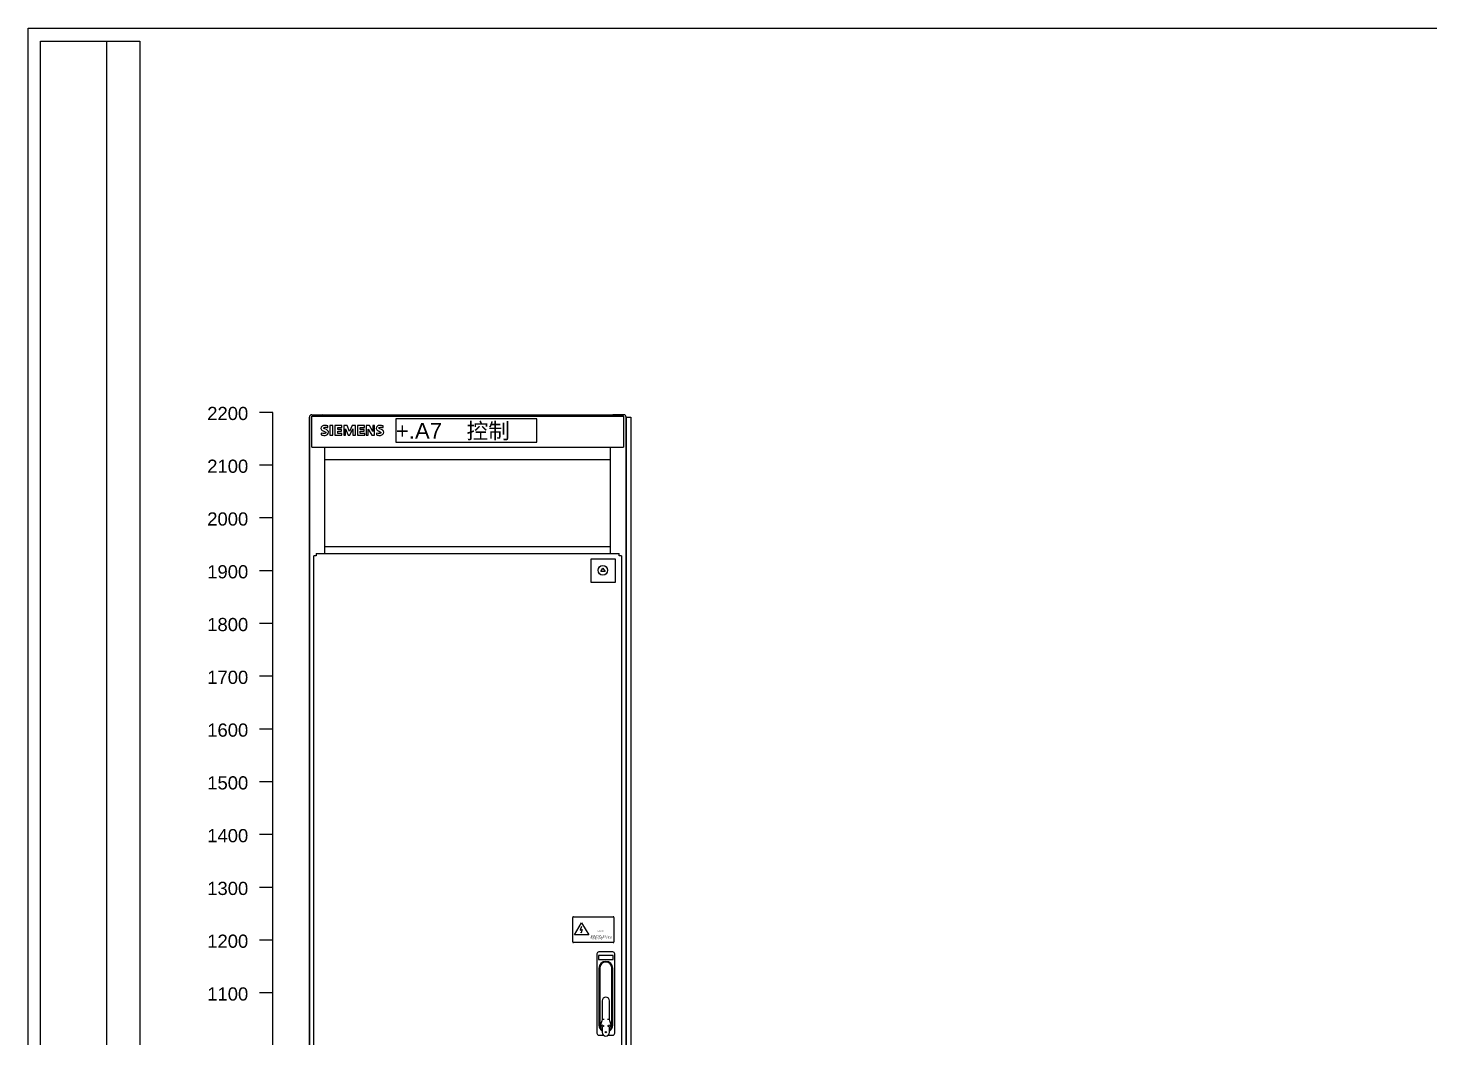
# Model space of a CAD drawing. Header units: inches. Extents: x 0 to 420, y 0 to 297.
# Drawn here: x 0.5 to 212.9, y 144.3 to 297.4 of the extents above; entities that cross this region are included whole.
import ezdxf
from ezdxf.enums import TextEntityAlignment as Align

# ---------------------------------------------------------------- set-up
doc = ezdxf.new("R2010")
doc.units = ezdxf.units.IN
doc.layers.add('Default', color=7, linetype='Continuous')
doc.layers.add('DV1_Default', color=7, linetype='Continuous')
doc.styles.add('SEACAD_arial_ttf', font='arial.ttf', dxfattribs={"height": 0.2})
doc.styles.add('SEACAD_arial_ttfB', font='arial.ttf', dxfattribs={"height": 0.2})

# ---------------------------------------------------------------- blocks, each defined once
blk = doc.blocks.new('SE')
at = {"layer": 'Default', "color": 7, "linetype": 'Continuous', "ltscale": 25.4}
for p, q in [((85.82, 213.31), (85.82, 216.92)), ((85.82, 216.92), (89.43, 216.92)), ((89.43, 216.92), (89.43, 213.31)), ((87.28, 214.96), (87.59, 215.5)), ((87.92, 214.96), (87.28, 214.96)), ((87.59, 215.5), (87.92, 214.96)), ((89.43, 213.31), (85.82, 213.31))]:
    blk.add_line(p, q, dxfattribs=at)
blk.add_circle((87.58, 215.16), 0.722, dxfattribs=at)
at = {"layer": 'DV1_Default', "color": 7, "linetype": 'Continuous', "ltscale": 25.4}
for p, q in [((37.57, 239.1), (35.53, 239.1)), ((37.57, 63.1), (37.57, 239.1)), ((43.11, 238.38), (43.11, 63.1)), ((43.11, 238.38), (43.11, 63.1)), ((43.11, 238.38), (43.11, 63.1)), ((43.11, 238.38), (43.11, 63.1)), ((43.11, 238.38), (43.11, 63.1)), ((43.11, 238.38), (43.11, 79.1)), ((43.11, 63.1), (43.11, 238.38)), ((43.11, 238.38), (43.11, 63.1)), ((43.11, 238.38), (43.11, 63.1)), ((43.11, 238.38), (43.11, 63.1)), ((43.11, 238.38), (43.11, 63.1)), ((43.11, 238.38), (43.11, 63.1)), ((43.11, 238.38), (43.11, 63.1)), ((43.11, 238.38), (43.11, 79.1)), ((43.11, 63.1), (43.11, 238.38)), ((43.11, 238.38), (43.11, 63.1)), ((43.11, 63.1), (43.11, 238.38)), ((43.11, 63.1), (43.11, 238.38)), ((43.11, 63.1), (43.11, 238.38)), ((43.11, 238.38), (43.11, 63.1)), ((43.11, 238.38), (43.11, 63.1)), ((43.11, 238.38), (43.11, 63.1)), ((43.11, 238.38), (43.11, 79.1)), ((43.11, 63.1), (43.11, 238.38)), ((43.11, 238.38), (43.11, 63.1)), ((43.11, 63.1), (43.11, 238.38)), ((43.47, 238.74), (45.11, 238.74)), ((43.47, 238.74), (45.11, 238.74)), ((43.47, 238.74), (90.75, 238.74)), ((43.5, 233.85), (43.5, 238.53)), ((43.5, 238.53), (90.7, 238.53)), ((45.47, 238.74), (88.75, 238.74)), ((45.47, 238.53), (45.47, 238.74)), ((88.75, 238.53), (88.75, 238.74)), ((90.75, 238.74), (89.11, 238.74)), ((90.75, 238.74), (89.11, 238.74)), ((90.7, 238.53), (90.7, 233.85)), ((91.11, 63.1), (91.11, 238.38)), ((91.11, 238.38), (91.11, 235.37)), ((91.11, 238.38), (91.11, 63.1)), ((91.11, 238.38), (91.11, 235.37)), ((91.11, 238.38), (91.11, 235.37)), ((91.11, 238.38), (91.83, 238.38)), ((91.83, 238.38), (91.83, 63.1)), ((44.91, 235.97), (44.91, 235.68)), ((45.2, 236.28), (45.49, 236.15)), ((45.69, 236.51), (45.43, 236.62)), ((45.9, 236.8), (45.9, 237.07)), ((46.64, 237.09), (46.22, 237.09)), ((46.22, 237.09), (46.22, 235.65)), ((46.64, 235.65), (46.64, 237.09)), ((48.05, 237.09), (46.98, 237.09)), ((46.98, 237.09), (46.98, 235.65)), ((47.4, 236.51), (47.4, 236.83)), ((47.4, 236.83), (48.05, 236.83)), ((47.97, 236.51), (47.4, 236.51)), ((47.4, 235.92), (47.4, 236.26)), ((47.4, 236.26), (47.97, 236.26)), ((48.05, 235.92), (47.4, 235.92)), ((47.97, 236.26), (47.97, 236.51)), ((48.05, 236.83), (48.05, 237.09)), ((48.05, 235.65), (48.05, 235.92)), ((48.83, 237.09), (48.31, 237.09)), ((48.31, 237.09), (48.31, 235.65)), ((48.59, 235.65), (48.59, 236.6)), ((48.59, 236.6), (48.99, 235.65)), ((49.2, 236.21), (48.83, 237.09)), ((49.57, 237.09), (49.2, 236.21)), ((49.26, 235.65), (49.67, 236.6)), ((50.09, 237.09), (49.57, 237.09)), ((49.67, 236.6), (49.67, 235.65)), ((50.09, 235.65), (50.09, 237.09)), ((51.48, 237.09), (50.41, 237.09)), ((50.41, 237.09), (50.41, 235.65)), ((50.83, 236.51), (50.83, 236.83)), ((50.83, 236.83), (51.48, 236.83)), ((51.4, 236.51), (50.83, 236.51)), ((50.83, 235.92), (50.83, 236.26)), ((50.83, 236.26), (51.4, 236.26)), ((51.5, 235.92), (50.83, 235.92)), ((51.4, 236.26), (51.4, 236.51)), ((51.48, 236.83), (51.48, 237.09)), ((51.5, 235.65), (51.5, 235.92)), ((52.21, 237.09), (51.74, 237.09)), ((51.74, 237.09), (51.74, 235.65)), ((52.03, 235.65), (52.03, 236.57)), ((52.03, 236.57), (52.55, 235.65)), ((52.73, 236.18), (52.21, 237.09)), ((53, 237.09), (52.73, 237.09)), ((52.73, 237.09), (52.73, 236.18)), ((53, 235.65), (53, 237.09)), ((53.26, 235.97), (53.26, 235.68)), ((53.56, 236.28), (53.85, 236.15)), ((54.04, 236.51), (53.78, 236.62)), ((54.27, 236.8), (54.27, 237.07)), ((43.5, 233.85), (90.7, 233.85)), ((45.47, 217.7), (45.47, 233.85)), ((46.22, 235.65), (46.64, 235.65)), ((46.98, 235.65), (48.05, 235.65)), ((48.31, 235.65), (48.59, 235.65)), ((48.99, 235.65), (49.26, 235.65)), ((49.67, 235.65), (50.09, 235.65)), ((50.41, 235.65), (51.5, 235.65)), ((51.74, 235.65), (52.03, 235.65)), ((52.55, 235.65), (53, 235.65)), ((88.75, 217.7), (88.75, 233.85)), ((45.47, 231.98), (88.75, 231.98)), ((37.57, 231.1), (35.53, 231.1)), ((37.57, 223.1), (35.53, 223.1)), ((43.11, 63.1), (43.11, 222.38)), ((43.11, 63.1), (43.11, 222.38)), ((43.11, 63.1), (43.11, 222.38)), ((43.11, 63.1), (43.11, 222.38)), ((43.11, 63.1), (43.11, 222.38)), ((43.11, 63.1), (43.11, 222.38)), ((43.11, 63.1), (43.11, 222.38)), ((43.11, 63.1), (43.11, 222.38)), ((43.11, 63.1), (43.11, 222.38)), ((43.11, 63.1), (43.11, 222.38)), ((43.11, 63.1), (43.11, 222.38)), ((43.11, 63.1), (43.11, 222.38)), ((43.11, 63.1), (43.11, 222.38)), ((43.11, 63.1), (43.11, 222.38)), ((43.11, 63.1), (43.11, 222.38)), ((43.11, 63.1), (43.11, 222.38)), ((43.11, 63.1), (43.11, 222.38)), ((43.11, 63.1), (43.11, 222.38)), ((43.11, 63.1), (43.11, 222.38)), ((91.11, 63.1), (91.11, 222.38)), ((44.15, 217.34), (43.79, 217.34)), ((43.79, 68.14), (43.79, 217.34)), ((44.15, 217.7), (44.15, 217.34)), ((44.15, 217.7), (90.07, 217.7)), ((45.47, 218.77), (88.75, 218.77)), ((90.07, 217.34), (90.07, 217.7)), ((90.43, 217.34), (90.07, 217.34)), ((90.43, 217.34), (90.43, 68.14)), ((37.57, 215.1), (35.53, 215.1)), ((37.57, 207.1), (35.53, 207.1)), ((37.57, 199.1), (35.53, 199.1)), ((37.57, 191.1), (35.53, 191.1)), ((37.57, 183.1), (35.53, 183.1)), ((37.57, 175.1), (35.53, 175.1)), ((37.57, 167.1), (35.53, 167.1)), ((37.57, 159.1), (35.53, 159.1)), ((89.07, 157.32), (86.99, 157.32)), ((86.67, 157), (86.67, 145)), ((89.15, 156.78), (86.91, 156.78)), ((86.91, 156.78), (86.91, 156.14)), ((86.91, 156.14), (89.15, 156.14)), ((89.15, 156.14), (89.15, 156.78)), ((89.39, 145), (89.39, 157)), ((86.99, 154.84), (86.99, 146.2)), ((87.11, 154.84), (87.11, 146.2)), ((88.95, 146.2), (88.95, 154.84)), ((89.07, 146.2), (89.07, 154.84)), ((37.57, 151.1), (35.53, 151.1)), ((87.47, 149.9), (87.47, 147.09)), ((88.59, 147.09), (88.59, 149.9)), ((87.42, 146.88), (87.19, 146.04)), ((87.47, 147.09), (87.42, 146.88)), ((87.79, 147.05), (87.47, 147.09)), ((88.59, 147.09), (88.27, 147.05)), ((88.65, 146.88), (88.59, 147.09)), ((88.87, 146.04), (88.65, 146.88)), ((86.99, 144.68), (87.69, 144.68)), ((87.57, 146.21), (87.19, 146.04)), ((87.19, 146.04), (87.47, 145.89)), ((87.79, 146.09), (87.47, 145.89)), ((87.47, 145.89), (87.47, 145.12)), ((88.59, 145.89), (88.27, 146.09)), ((88.38, 144.68), (89.07, 144.68)), ((88.87, 146.04), (88.5, 146.21)), ((88.59, 145.89), (88.87, 146.04)), ((88.59, 145.12), (88.59, 145.89))]:
    blk.add_line(p, q, dxfattribs=at)
blk.add_lwpolyline([(56.22, 238.12), (56.22, 234.61), (77.59, 234.61), (77.59, 238.12), (56.22, 238.12)], dxfattribs=at)
blk.add_circle((88.03, 145.16), 0.1, dxfattribs=at)
for centre, radius, start, end in [((43.47, 238.38), 0.36, 90, 180), ((43.47, 238.38), 0.36, 90, 180), ((45.11, 238.38), 0.36, 24.9583, 90), ((45.11, 238.38), 0.36, 24.9583, 90), ((89.11, 238.38), 0.36, 90, 155.0417), ((89.11, 238.38), 0.36, 90, 155.0417), ((90.75, 238.38), 0.36, 0, 90), ((90.75, 238.38), 0.36, 0, 90), ((86.99, 157), 0.32, 90, 180), ((89.07, 157), 0.32, 0, 90), ((88.03, 154.84), 1.04, 0, 180), ((88.03, 154.84), 0.92, 0, 180), ((88.03, 149.9), 0.56, 0, 180), ((86.99, 145), 0.32, 180, 270), ((88.03, 146.2), 1.04, 180, 237.421), ((88.03, 146.2), 0.92, 180, 232.5048), ((88.03, 145.12), 0.56, 180, 360), ((88.03, 146.2), 1.04, 264.4887, 275.5113), ((88.03, 146.2), 0.92, 307.4952, 360), ((88.03, 146.2), 1.04, 302.579, 360), ((89.07, 145), 0.32, 270, 360)]:
    blk.add_arc(centre, radius, start, end, dxfattribs=at)
for points, knots in [([(45.04, 237), (44.93, 236.93), (44.87, 236.82), (44.87, 236.68), (44.87, 236.51), (44.98, 236.38), (45.2, 236.28)], [0, 0, 0, 0, 0.403683, 0.403683, 0.403683, 1, 1, 1, 1]), ([(44.91, 235.68), (44.99, 235.66), (45.07, 235.65), (45.16, 235.64), (45.25, 235.62), (45.32, 235.61), (45.38, 235.61), (45.57, 235.61), (45.72, 235.66), (45.84, 235.74), (45.95, 235.83), (46.01, 235.94), (46.01, 236.08), (46.01, 236.26), (45.9, 236.4), (45.69, 236.51)], [0, 0, 0, 0, 0.526228, 0.526228, 0.526228, 0.984525, 0.984525, 0.984525, 0.98961, 0.98961, 0.98961, 0.993829, 0.993829, 0.993829, 1, 1, 1, 1]), ([(45.49, 236.15), (45.57, 236.12), (45.61, 236.08), (45.61, 236.02), (45.61, 235.93), (45.52, 235.89), (45.35, 235.89), (45.24, 235.89), (45.09, 235.92), (44.91, 235.97)], [0, 0, 0, 0, 0.354975, 0.354975, 0.354975, 0.995347, 0.995347, 0.995347, 1, 1, 1, 1]), ([(45.9, 237.07), (45.77, 237.1), (45.63, 237.12), (45.48, 237.12), (45.29, 237.12), (45.15, 237.08), (45.04, 237)], [0, 0, 0, 0, 0.475386, 0.475386, 0.475386, 1, 1, 1, 1]), ([(45.31, 236.68), (45.29, 236.7), (45.28, 236.72), (45.28, 236.75), (45.28, 236.82), (45.36, 236.86), (45.51, 236.86), (45.58, 236.86), (45.64, 236.86), (45.7, 236.85)], [0, 0, 0, 0, 0.207098, 0.207098, 0.207098, 0.997947, 0.997947, 0.997947, 1, 1, 1, 1]), ([(53.41, 237), (53.3, 236.93), (53.25, 236.82), (53.25, 236.68), (53.25, 236.51), (53.35, 236.37), (53.56, 236.28)], [0, 0, 0, 0, 0.404744, 0.404744, 0.404744, 1, 1, 1, 1]), ([(53.85, 236.15), (53.89, 236.12), (53.93, 236.1), (53.94, 236.08), (53.95, 236.07), (53.96, 236.05), (53.96, 236.02), (53.96, 235.93), (53.88, 235.89), (53.72, 235.89), (53.62, 235.89), (53.47, 235.92), (53.26, 235.97)], [0, 0, 0, 0, 0.600141, 0.600141, 0.600141, 0.99168, 0.99168, 0.99168, 0.995195, 0.995195, 0.995195, 1, 1, 1, 1]), ([(54.27, 237.07), (54.12, 237.1), (53.98, 237.12), (53.85, 237.12), (53.66, 237.12), (53.51, 237.08), (53.41, 237)], [0, 0, 0, 0, 0.473229, 0.473229, 0.473229, 1, 1, 1, 1]), ([(53.78, 236.62), (53.7, 236.66), (53.65, 236.7), (53.65, 236.75), (53.65, 236.82), (53.73, 236.86), (53.88, 236.86), (53.95, 236.86), (54.01, 236.86), (54.07, 236.85)], [0, 0, 0, 0, 0.393505, 0.393505, 0.393505, 0.997995, 0.997995, 0.997995, 1, 1, 1, 1]), ([(54.2, 235.74), (54.31, 235.82), (54.37, 235.94), (54.37, 236.08), (54.37, 236.17), (54.34, 236.26), (54.29, 236.33)], [0, 0, 0, 0, 0.60814, 0.60814, 0.60814, 1, 1, 1, 1]), ([(53.51, 235.64), (53.61, 235.62), (53.69, 235.61), (53.75, 235.61), (53.94, 235.61), (54.09, 235.66), (54.2, 235.74)], [0, 0, 0, 0, 0.327653, 0.327653, 0.327653, 1, 1, 1, 1])]:
    blk.add_open_spline(points, degree=3, knots=knots, dxfattribs=at)
for points in [[(45.43, 236.62), (45.37, 236.64), (45.33, 236.66), (45.31, 236.68)], [(45.7, 236.85), (45.76, 236.84), (45.83, 236.82), (45.9, 236.8)], [(54.29, 236.33), (54.24, 236.4), (54.15, 236.46), (54.04, 236.51)], [(54.07, 236.85), (54.13, 236.84), (54.2, 236.82), (54.27, 236.8)], [(53.26, 235.68), (53.33, 235.67), (53.42, 235.65), (53.51, 235.64)]]:
    blk.add_open_spline(points, degree=3, dxfattribs=at)
at = {"layer": 'DV1_Default', "color": 7, "linetype": 'Continuous', "ltscale": 25.4, "style": 'SEACAD_arial_ttf'}
for s, height, p in [('2200', 2, (27.63, 239.94)), ('+.A7    控制', 2.4, (56.22, 237.5)), ('2100', 2, (27.63, 231.94)), ('2000', 2, (27.63, 223.94)), ('1900', 2, (27.63, 215.94)), ('1800', 2, (27.63, 207.94)), ('1700', 2, (27.63, 199.94)), ('1600', 2, (27.63, 191.94)), ('1500', 2, (27.63, 183.94)), ('1400', 2, (27.63, 175.94)), ('1300', 2, (27.63, 167.94)), ('1200', 2, (27.63, 159.94)), ('1100', 2, (27.63, 151.94))]:
    blk.add_text(s, height=height, dxfattribs=at).set_placement(p, align=Align.TOP_LEFT)
blk = doc.blocks.new('819704')
at = {"layer": 'Default', "color": 7, "linetype": 'Continuous', "ltscale": 25.4}
for p, q in [((83.01, 158.83), (83.01, 162.55)), ((83.11, 162.65), (89.15, 162.65)), ((83.3, 159.88), (84.37, 161.74)), ((84.37, 161.74), (85.44, 159.88)), ((89.25, 162.55), (89.25, 158.83)), ((85.44, 159.88), (83.3, 159.88)), ((84.36, 161.15), (84.14, 160.61)), ((84.14, 160.61), (84.46, 160.69)), ((84.46, 160.69), (84.29, 160.19)), ((84.29, 160.19), (84.29, 160.3)), ((84.29, 160.19), (84.36, 160.27)), ((89.15, 158.73), (83.11, 158.73))]:
    blk.add_line(p, q, dxfattribs=at)
for centre, start, end in [((83.11, 162.55), 90, 180), ((89.15, 162.55), 0, 90), ((83.11, 158.83), 180, 270), ((89.15, 158.83), 270, 360)]:
    blk.add_arc(centre, 0.1, start, end, dxfattribs=at)
at = {"layer": 'Default', "color": 7, "linetype": 'Continuous', "ltscale": 25.4, "style": 'SEACAD_arial_ttfB'}
for s, height, p in [('HAZARDOUS VOITAGE REMAINS', 0.12, (85.65, 159.89)), ('FOR 5 MINUTES AFTER REMOVING MAIN ', 0.12, (85.65, 159.7)), ('POWER SUPPLY.MORE THAN ONE LIVE ', 0.12, (85.65, 159.51)), ('DANGER', 0.16, (86.77, 160.56)), ('CIRCUIT.SEE DIAGRAM', 0.12, (85.65, 159.32))]:
    blk.add_text(s, height=height, dxfattribs=at).set_placement(p, align=Align.TOP_LEFT)

msp = doc.modelspace()

# ---------------------------------------------------------------- linework, layer by layer
at = {"layer": 'Default', "color": 7, "linetype": 'Continuous', "ltscale": 25.4}
for p, q in [((0.48, 0.42), (0.48, 297.37)), ((0.48, 297.37), (420.38, 297.37)), ((2.35, 2.34), (2.35, 295.37)), ((2.35, 295.37), (17.41, 295.37)), ((12.42, 22.38), (12.42, 295.37)), ((17.41, 295.37), (17.41, 2.29))]:
    msp.add_line(p, q, dxfattribs=at)

# ---------------------------------------------------------------- block references
at = {"layer": 'Default'}
msp.add_blockref('SE', (0, 0), dxfattribs=at)
at = {"layer": 'Default', "color": 7, "linetype": 'Continuous', "ltscale": 25.4}
msp.add_blockref('819704', (0, 0), dxfattribs=at)

doc.saveas('drawing.dxf')
